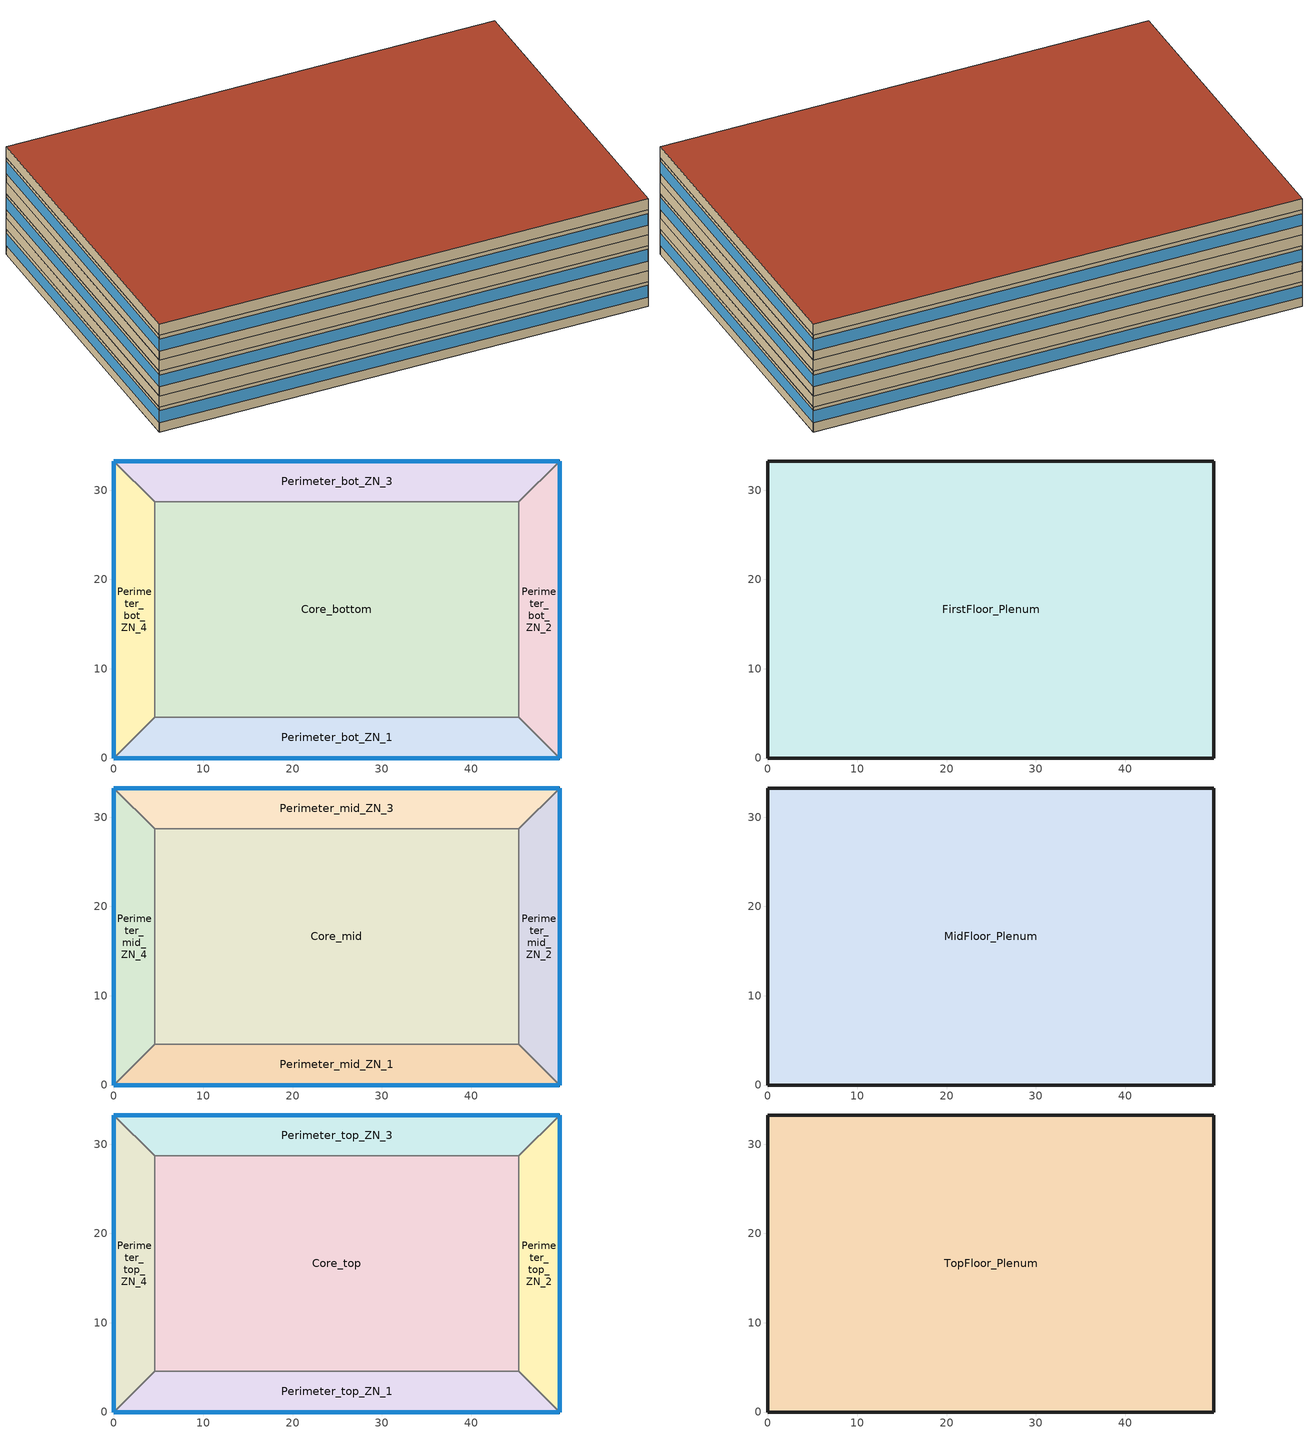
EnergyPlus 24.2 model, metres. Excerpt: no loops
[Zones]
Core_bottom
 floor ground (ext-slab): 45.34,28.7 45.34,4.57 4.57,4.57 4.57,28.7 z0
 wall to Perimeter_bot_ZN_2 (int-walls): 45.34,4.57 45.34,28.7 z0:2.74
 wall to Perimeter_bot_ZN_3 (int-walls): 45.34,28.7 4.57,28.7 z0:2.74
 wall to Perimeter_bot_ZN_1 (int-walls): 4.57,4.57 45.34,4.57 z0:2.74
 wall to Perimeter_bot_ZN_4 (int-walls): 4.57,28.7 4.57,4.57 z0:2.74
Perimeter_bot_ZN_1
 floor ground (ext-slab): 45.34,4.57 49.91,0 0,0 4.57,4.57 z0
 wall outside (Steel Frame Non-res Ext Wall): 0,0 49.91,0 z0:2.74
 wall to Perimeter_bot_ZN_2 (int-walls): 49.91,0 45.34,4.57 z0:2.74
 wall to Perimeter_bot_ZN_4 (int-walls): 4.57,4.57 0,0 z0:2.74
 window (Window Non-res Fixed): 0,0 49.91,0 z1.02:2.33
Perimeter_bot_ZN_2
 floor ground (ext-slab): 49.91,33.27 49.91,0 45.34,4.57 45.34,28.7 z0
 wall outside (Steel Frame Non-res Ext Wall): 49.91,0 49.91,33.27 z0:2.74
 wall to Perimeter_bot_ZN_3 (int-walls): 49.91,33.27 45.34,28.7 z0:2.74
 window (Window Non-res Fixed): 49.91,0 49.91,33.27 z1.02:2.33
Perimeter_bot_ZN_3
 floor ground (ext-slab): 49.91,33.27 45.34,28.7 4.57,28.7 0,33.27 z0
 wall outside (Steel Frame Non-res Ext Wall): 49.91,33.27 0,33.27 z0:2.74
 wall to Perimeter_bot_ZN_4 (int-walls): 0,33.27 4.57,28.7 z0:2.74
 window (Window Non-res Fixed): 49.91,33.27 0,33.27 z1.02:2.33
Perimeter_bot_ZN_4
 floor ground (ext-slab): 0,33.27 4.57,28.7 4.57,4.57 0,0 z0
 wall outside (Steel Frame Non-res Ext Wall): 0,33.27 0,0 z0:2.74
 window (Window Non-res Fixed): 0,33.27 0,0 z1.02:2.33
FirstFloor_Plenum
 floor to Perimeter_bot_ZN_1 (DropCeiling): 45.34,4.57 49.91,0 0,0 4.57,4.57 z2.74
 floor to Perimeter_bot_ZN_2 (DropCeiling): 49.91,33.27 49.91,0 45.34,4.57 45.34,28.7 z2.74
 floor to Perimeter_bot_ZN_3 (DropCeiling): 49.91,33.27 45.34,28.7 4.57,28.7 0,33.27 z2.74
 floor to Perimeter_bot_ZN_4 (DropCeiling): 0,33.27 4.57,28.7 4.57,4.57 0,0 z2.74
 floor to Core_bottom (DropCeiling): 45.34,28.7 45.34,4.57 4.57,4.57 4.57,28.7 z2.74
 wall outside (Steel Frame Non-res Ext Wall): 49.91,0 49.91,33.27 0,33.27 0,0 49.91,0 z2.74:3.96
Core_mid
 floor to FirstFloor_Plenum (INT-FLOOR-TOPSIDE): 45.34,28.7 45.34,4.57 4.57,4.57 4.57,28.7 z3.96
 wall to Perimeter_mid_ZN_2 (int-walls): 45.34,4.57 45.34,28.7 z3.96:6.71
 wall to Perimeter_mid_ZN_3 (int-walls): 45.34,28.7 4.57,28.7 z3.96:6.71
 wall to Perimeter_mid_ZN_1 (int-walls): 4.57,4.57 45.34,4.57 z3.96:6.71
 wall to Perimeter_mid_ZN_4 (int-walls): 4.57,28.7 4.57,4.57 z3.96:6.71
Perimeter_mid_ZN_1
 floor to FirstFloor_Plenum (INT-FLOOR-TOPSIDE): 45.34,4.57 49.91,0 0,0 4.57,4.57 z3.96
 wall outside (Steel Frame Non-res Ext Wall): 0,0 49.91,0 z3.96:6.71
 wall to Perimeter_mid_ZN_2 (int-walls): 49.91,0 45.34,4.57 z3.96:6.71
 wall to Perimeter_mid_ZN_4 (int-walls): 4.57,4.57 0,0 z3.96:6.71
 window (Window Non-res Fixed): 0,0 49.91,0 z4.98:6.29
Perimeter_mid_ZN_2
 floor to FirstFloor_Plenum (INT-FLOOR-TOPSIDE): 49.91,33.27 49.91,0 45.34,4.57 45.34,28.7 z3.96
 wall outside (Steel Frame Non-res Ext Wall): 49.91,0 49.91,33.27 z3.96:6.71
 wall to Perimeter_mid_ZN_3 (int-walls): 49.91,33.27 45.34,28.7 z3.96:6.71
 window (Window Non-res Fixed): 49.91,0 49.91,33.27 z4.98:6.29
Perimeter_mid_ZN_3
 floor to FirstFloor_Plenum (INT-FLOOR-TOPSIDE): 49.91,33.27 45.34,28.7 4.57,28.7 0,33.27 z3.96
 wall outside (Steel Frame Non-res Ext Wall): 49.91,33.27 0,33.27 z3.96:6.71
 wall to Perimeter_mid_ZN_4 (int-walls): 0,33.27 4.57,28.7 z3.96:6.71
 window (Window Non-res Fixed): 49.91,33.27 0,33.27 z4.98:6.29
Perimeter_mid_ZN_4
 floor to FirstFloor_Plenum (INT-FLOOR-TOPSIDE): 0,33.27 4.57,28.7 4.57,4.57 0,0 z3.96
 wall outside (Steel Frame Non-res Ext Wall): 0,33.27 0,0 z3.96:6.71
 window (Window Non-res Fixed): 0,33.27 0,0 z4.98:6.29
MidFloor_Plenum
 floor to Perimeter_mid_ZN_1 (DropCeiling): 45.34,4.57 49.91,0 0,0 4.57,4.57 z6.71
 floor to Perimeter_mid_ZN_2 (DropCeiling): 49.91,33.27 49.91,0 45.34,4.57 45.34,28.7 z6.71
 floor to Perimeter_mid_ZN_3 (DropCeiling): 49.91,33.27 45.34,28.7 4.57,28.7 0,33.27 z6.71
 floor to Perimeter_mid_ZN_4 (DropCeiling): 0,33.27 4.57,28.7 4.57,4.57 0,0 z6.71
 floor to Core_mid (DropCeiling): 45.34,28.7 45.34,4.57 4.57,4.57 4.57,28.7 z6.71
 wall outside (Steel Frame Non-res Ext Wall): 49.91,0 49.91,33.27 0,33.27 0,0 49.91,0 z6.71:7.92
Core_top
 floor to MidFloor_Plenum (INT-FLOOR-TOPSIDE): 45.34,28.7 45.34,4.57 4.57,4.57 4.57,28.7 z7.92
 wall to Perimeter_top_ZN_2 (int-walls): 45.34,4.57 45.34,28.7 z7.92:10.67
 wall to Perimeter_top_ZN_3 (int-walls): 45.34,28.7 4.57,28.7 z7.92:10.67
 wall to Perimeter_top_ZN_1 (int-walls): 4.57,4.57 45.34,4.57 z7.92:10.67
 wall to Perimeter_top_ZN_4 (int-walls): 4.57,28.7 4.57,4.57 z7.92:10.67
Perimeter_top_ZN_1
 floor to MidFloor_Plenum (INT-FLOOR-TOPSIDE): 45.34,4.57 49.91,0 0,0 4.57,4.57 z7.92
 wall outside (Steel Frame Non-res Ext Wall): 0,0 49.91,0 z7.92:10.67
 wall to Perimeter_top_ZN_2 (int-walls): 49.91,0 45.34,4.57 z7.92:10.67
 wall to Perimeter_top_ZN_4 (int-walls): 4.57,4.57 0,0 z7.92:10.67
 window (Window Non-res Fixed): 0,0 49.91,0 z8.95:10.25
Perimeter_top_ZN_2
 floor to MidFloor_Plenum (INT-FLOOR-TOPSIDE): 49.91,33.27 49.91,0 45.34,4.57 45.34,28.7 z7.92
 wall outside (Steel Frame Non-res Ext Wall): 49.91,0 49.91,33.27 z7.92:10.67
 wall to Perimeter_top_ZN_3 (int-walls): 49.91,33.27 45.34,28.7 z7.92:10.67
 window (Window Non-res Fixed): 49.91,0 49.91,33.27 z8.95:10.25
Perimeter_top_ZN_3
 floor to MidFloor_Plenum (INT-FLOOR-TOPSIDE): 49.91,33.27 45.34,28.7 4.57,28.7 0,33.27 z7.92
 wall outside (Steel Frame Non-res Ext Wall): 49.91,33.27 0,33.27 z7.92:10.67
 wall to Perimeter_top_ZN_4 (int-walls): 0,33.27 4.57,28.7 z7.92:10.67
 window (Window Non-res Fixed): 49.91,33.27 0,33.27 z8.95:10.25
Perimeter_top_ZN_4
 floor to MidFloor_Plenum (INT-FLOOR-TOPSIDE): 0,33.27 4.57,28.7 4.57,4.57 0,0 z7.92
 wall outside (Steel Frame Non-res Ext Wall): 0,33.27 0,0 z7.92:10.67
 window (Window Non-res Fixed): 0,33.27 0,0 z8.95:10.25
TopFloor_Plenum
 floor to Perimeter_top_ZN_1 (DropCeiling): 45.34,4.57 49.91,0 0,0 4.57,4.57 z10.67
 floor to Perimeter_top_ZN_2 (DropCeiling): 49.91,33.27 49.91,0 45.34,4.57 45.34,28.7 z10.67
 floor to Perimeter_top_ZN_3 (DropCeiling): 49.91,33.27 45.34,28.7 4.57,28.7 0,33.27 z10.67
 floor to Perimeter_top_ZN_4 (DropCeiling): 0,33.27 4.57,28.7 4.57,4.57 0,0 z10.67
 floor to Core_top (DropCeiling): 45.34,28.7 45.34,4.57 4.57,4.57 4.57,28.7 z10.67
 wall outside (Steel Frame Non-res Ext Wall): 49.91,0 49.91,33.27 0,33.27 0,0 49.91,0 z10.67:11.89
 roof outside (IEAD Non-res Roof): 49.91,0 49.91,33.27 0,33.27 0,0 z11.89
[Building]
Ref Bldg Medium Office Pre1980_v1.3_5.0: North Axis {deg}=0; Terrain=City; Loads Convergence Tolerance Value {W}=0.001; Temperature Convergence Tolerance Value {deltaC}=0.2; Solar Distribution=FullInteriorAndExterior; Maximum Number of Warmup Days=50; Minimum Number of Warmup Days=6
[Site:Location]
OTTAWA-INTL-ONT: Latitude {deg}=45.32; Longitude {deg}=-75.67; Time Zone {hr}=-5; Elevation {m}=114
[SizingPeriod:DesignDay] Day of Month=21; Dry-Bulb Temperature Range Modifier Type=DefaultMultipliers; Humidity Condition Type=Wetbulb; Barometric Pressure {Pa}=99063; Rain Indicator=No; Snow Indicator=No; Daylight Saving Time Indicator=Yes; Solar Model Indicator=ASHRAEClearSky; Begin Environment Reset Mode=FullResetAtBeginEnvironment
Name | Month | Day Type | Maximum Dry-Bulb Temperature {C} | Daily Dry-Bulb Temperature Range {deltaC} | Wetbulb or DewPoint at Maximum Dry-Bulb {C} | Wind Speed {m/s} | Wind Direction {deg} | Sky Clearness
CHICAGO Ann Clg .4% Condns WB=>MDB | 7 | SummerDesignDay | 31.2 | 10.7 | 25.5 | 5.3 | 230 | 1
CHICAGO Ann Htg 99.6% Condns DB | 1 | WinterDesignDay | -20.6 | 0 | -20.6 | 4.9 | 270 | 0
[Site:GroundTemperature:BuildingSurface]
18, 18, 18, 18, 18, 18, 18, 18, 18, 18, 18, 18
[Material] Thermal Absorptance=0.9
Name | Roughness | Thickness {m} | Conductivity {W/m-K} | Density {kg/m3} | Specific Heat {J/kg-K} | Solar Absorptance | Visible Absorptance
1/2IN Gypsum | Smooth | 0.0127 | 0.16 | 784.9 | 830 | 0.92 | 0.92
HW CONCRETE; MAT-CC05 4 HW CONCRETE | Rough | 0.1016 | 1.311 | 2240 | 836.8 | 0.7 | 0.7
IEAD NonRes Roof Insulation | MediumRough | 0.110216 | 0.049 | 265 | 836.8 | 0.7 | 0.7
Metal Decking | MediumSmooth | 0.0015 | 45.006 | 7680 | 418.4 | 0.7 | 0.3
Roof Membrane | VeryRough | 0.0095 | 0.16 | 1121.29 | 1460 | 0.7 | 0.7
Std AC02 | MediumSmooth | 0.0127 | 0.057 | 288 | 1339 | 0.7 | 0.2
Std Wood 6inch | MediumSmooth | 0.15 | 0.12 | 540 | 1210 | 0.7 | 0.7
Steel Frame NonRes Wall Insulation | MediumRough | 0.03964 | 0.049 | 265 | 836.8 | 0.7 | 0.7
Wood Siding | MediumSmooth | 0.01 | 0.11 | 544.62 | 1210 | 0.78 | 0.78
[Material:NoMass]
CP02 CARPET PAD: Roughness=VeryRough; Thermal Resistance {m2-K/W}=0.2165; Thermal Absorptance=0.9; Solar Absorptance=0.7; Visible Absorptance=0.8
[WindowMaterial:SimpleGlazingSystem]
NonRes Fixed Assembly Window: U-Factor {W/m2-K}=3.52036; Solar Heat Gain Coefficient=0.41
[Construction]
ext-slab: HW CONCRETE, CP02 CARPET PAD
IEAD Non-res Roof: Roof Membrane, IEAD NonRes Roof Insulation, Metal Decking
INT-FLOOR-TOPSIDE: MAT-CC05 4 HW CONCRETE, CP02 CARPET PAD
int-walls: 1/2IN Gypsum, 1/2IN Gypsum
InteriorFurnishings: Std Wood 6inch
Steel Frame Non-res Ext Wall: Wood Siding, Steel Frame NonRes Wall Insulation, 1/2IN Gypsum
Window Non-res Fixed: NonRes Fixed Assembly Window
DropCeiling: Std AC02
[Space]
Name | Zone
Core_bottom Space | Core_bottom
Core_mid Space | Core_mid
Core_top Space | Core_top
FirstFloor_Plenum Space | FirstFloor_Plenum
MidFloor_Plenum Space | MidFloor_Plenum
Perimeter_bot_ZN_1 Space | Perimeter_bot_ZN_1
Perimeter_bot_ZN_2 Space | Perimeter_bot_ZN_2
Perimeter_bot_ZN_3 Space | Perimeter_bot_ZN_3
Perimeter_bot_ZN_4 Space | Perimeter_bot_ZN_4
Perimeter_mid_ZN_1 Space | Perimeter_mid_ZN_1
Perimeter_mid_ZN_2 Space | Perimeter_mid_ZN_2
Perimeter_mid_ZN_3 Space | Perimeter_mid_ZN_3
Perimeter_mid_ZN_4 Space | Perimeter_mid_ZN_4
Perimeter_top_ZN_1 Space | Perimeter_top_ZN_1
Perimeter_top_ZN_2 Space | Perimeter_top_ZN_2
Perimeter_top_ZN_3 Space | Perimeter_top_ZN_3
Perimeter_top_ZN_4 Space | Perimeter_top_ZN_4
TopFloor_Plenum Space | TopFloor_Plenum
[Zone] Multiplier=1
Name | Part of Total Floor Area
Core_bottom; Core_mid; Core_top; Perimeter_bot_ZN_1; Perimeter_bot_ZN_2; Perimeter_bot_ZN_3; Perimeter_bot_ZN_4; Perimeter_mid_ZN_1; Perimeter_mid_ZN_2; Perimeter_mid_ZN_3; Perimeter_mid_ZN_4; Perimeter_top_ZN_1; Perimeter_top_ZN_2; Perimeter_top_ZN_3; Perimeter_top_ZN_4 | Yes
FirstFloor_Plenum; MidFloor_Plenum; TopFloor_Plenum | No
[InternalMass] Construction=InteriorFurnishings
Name | Zone or ZoneList | Space or SpaceList | Surface Area {m2}
Core_bottom Internal Mass | Core_bottom | Core_bottom Space | 1967.07
Core_mid Internal Mass | Core_mid | Core_mid Space | 1967.07
Core_top Internal Mass | Core_top | Core_top Space | 1967.07
Perimeter_bot_ZN_1 Internal Mass | Perimeter_bot_ZN_1 | Perimeter_bot_ZN_1 Space | 414.6763
Perimeter_bot_ZN_2 Internal Mass | Perimeter_bot_ZN_2 | Perimeter_bot_ZN_2 Space | 262.5244
Perimeter_bot_ZN_3 Internal Mass | Perimeter_bot_ZN_3 | Perimeter_bot_ZN_3 Space | 414.6763
Perimeter_bot_ZN_4 Internal Mass | Perimeter_bot_ZN_4 | Perimeter_bot_ZN_4 Space | 262.5072
Perimeter_mid_ZN_1 Internal Mass | Perimeter_mid_ZN_1 | Perimeter_mid_ZN_1 Space | 414.6763
Perimeter_mid_ZN_2 Internal Mass | Perimeter_mid_ZN_2 | Perimeter_mid_ZN_2 Space | 262.5244
Perimeter_mid_ZN_3 Internal Mass | Perimeter_mid_ZN_3 | Perimeter_mid_ZN_3 Space | 414.6763
Perimeter_mid_ZN_4 Internal Mass | Perimeter_mid_ZN_4 | Perimeter_mid_ZN_4 Space | 262.5072
Perimeter_top_ZN_1 Internal Mass | Perimeter_top_ZN_1 | Perimeter_top_ZN_1 Space | 414.6763
Perimeter_top_ZN_2 Internal Mass | Perimeter_top_ZN_2 | Perimeter_top_ZN_2 Space | 262.5244
Perimeter_top_ZN_3 Internal Mass | Perimeter_top_ZN_3 | Perimeter_top_ZN_3 Space | 414.6763
Perimeter_top_ZN_4 Internal Mass | Perimeter_top_ZN_4 | Perimeter_top_ZN_4 Space | 262.5072
[People] Number of People Schedule=BLDG_OCC_SCH; Number of People Calculation Method=Area/Person; Floor Area per Person {m2/person}=18.58; Fraction Radiant=0.3; Activity Level Schedule=ACTIVITY_SCH; Enable ASHRAE 55 Comfort Warnings=No; Mean Radiant Temperature Calculation Type=EnclosureAveraged; Work Efficiency Schedule=WORK_EFF_SCH; Clothing Insulation Schedule=CLOTHING_SCH; Air Velocity Schedule=AIR_VELO_SCH; Thermal Comfort Model 1 Type=FANGER
Name | Zone or ZoneList or Space or SpaceList
Core_bottom People | Core_bottom Space
Core_mid People | Core_mid Space
Core_top People | Core_top Space
Perimeter_bot_ZN_1 People | Perimeter_bot_ZN_1 Space
Perimeter_bot_ZN_2 People | Perimeter_bot_ZN_2 Space
Perimeter_bot_ZN_3 People | Perimeter_bot_ZN_3 Space
Perimeter_bot_ZN_4 People | Perimeter_bot_ZN_4 Space
Perimeter_mid_ZN_1 People | Perimeter_mid_ZN_1 Space
Perimeter_mid_ZN_2 People | Perimeter_mid_ZN_2 Space
Perimeter_mid_ZN_3 People | Perimeter_mid_ZN_3 Space
Perimeter_mid_ZN_4 People | Perimeter_mid_ZN_4 Space
Perimeter_top_ZN_1 People | Perimeter_top_ZN_1 Space
Perimeter_top_ZN_2 People | Perimeter_top_ZN_2 Space
Perimeter_top_ZN_3 People | Perimeter_top_ZN_3 Space
Perimeter_top_ZN_4 People | Perimeter_top_ZN_4 Space
[Lights] Schedule=BLDG_LIGHT_SCH; Design Level Calculation Method=Watts/Area; Watts per Floor Area {W/m2}=16.89; Return Air Fraction=0.4; Fraction Radiant=0.4; Fraction Visible=0.2; Fraction Replaceable=1; Return Air Fraction Calculated from Plenum Temperature=No; Return Air Fraction Function of Plenum Temperature Coefficient 1=0; Return Air Fraction Function of Plenum Temperature Coefficient 2 {1/K}=0
Name | Zone or ZoneList or Space or SpaceList
Core_bottom_Lights | Core_bottom Space
Core_mid_Lights | Core_mid Space
Core_top_Lights | Core_top Space
Perimeter_bot_ZN_1_Lights | Perimeter_bot_ZN_1 Space
Perimeter_bot_ZN_2_Lights | Perimeter_bot_ZN_2 Space
Perimeter_bot_ZN_3_Lights | Perimeter_bot_ZN_3 Space
Perimeter_bot_ZN_4_Lights | Perimeter_bot_ZN_4 Space
Perimeter_mid_ZN_1_Lights | Perimeter_mid_ZN_1 Space
Perimeter_mid_ZN_2_Lights | Perimeter_mid_ZN_2 Space
Perimeter_mid_ZN_3_Lights | Perimeter_mid_ZN_3 Space
Perimeter_mid_ZN_4_Lights | Perimeter_mid_ZN_4 Space
Perimeter_top_ZN_1_Lights | Perimeter_top_ZN_1 Space
Perimeter_top_ZN_2_Lights | Perimeter_top_ZN_2 Space
Perimeter_top_ZN_3_Lights | Perimeter_top_ZN_3 Space
Perimeter_top_ZN_4_Lights | Perimeter_top_ZN_4 Space
[ElectricEquipment] Fraction Latent=0; Fraction Radiant=0.5; Fraction Lost=0
Name | Zone or ZoneList or Space or SpaceList | Schedule | Design Level Calculation Method | Design Level {W} | Watts per Floor Area {W/m2}
Core_bottom_Elevators_Equip | Core_bottom Space | BLDG_ELEVATORS | EquipmentLevel | 32109.9
Core_bottom_PlugMisc_Equip | Core_bottom Space | BLDG_EQUIP_SCH | Watts/Area |  | 10.76
Core_mid_PlugMisc_Equip | Core_mid Space | BLDG_EQUIP_SCH | Watts/Area |  | 10.76
Core_top_PlugMisc_Equip | Core_top Space | BLDG_EQUIP_SCH | Watts/Area |  | 10.76
Perimeter_bot_ZN_1_PlugMisc_Equip | Perimeter_bot_ZN_1 Space | BLDG_EQUIP_SCH | Watts/Area |  | 10.76
Perimeter_bot_ZN_2_PlugMisc_Equip | Perimeter_bot_ZN_2 Space | BLDG_EQUIP_SCH | Watts/Area |  | 10.76
Perimeter_bot_ZN_3_PlugMisc_Equip | Perimeter_bot_ZN_3 Space | BLDG_EQUIP_SCH | Watts/Area |  | 10.76
Perimeter_bot_ZN_4_PlugMisc_Equip | Perimeter_bot_ZN_4 Space | BLDG_EQUIP_SCH | Watts/Area |  | 10.76
Perimeter_mid_ZN_1_PlugMisc_Equip | Perimeter_mid_ZN_1 Space | BLDG_EQUIP_SCH | Watts/Area |  | 10.76
Perimeter_mid_ZN_2_PlugMisc_Equip | Perimeter_mid_ZN_2 Space | BLDG_EQUIP_SCH | Watts/Area |  | 10.76
Perimeter_mid_ZN_3_PlugMisc_Equip | Perimeter_mid_ZN_3 Space | BLDG_EQUIP_SCH | Watts/Area |  | 10.76
Perimeter_mid_ZN_4_PlugMisc_Equip | Perimeter_mid_ZN_4 Space | BLDG_EQUIP_SCH | Watts/Area |  | 10.76
Perimeter_top_ZN_1_PlugMisc_Equip | Perimeter_top_ZN_1 Space | BLDG_EQUIP_SCH | Watts/Area |  | 10.76
Perimeter_top_ZN_2_PlugMisc_Equip | Perimeter_top_ZN_2 Space | BLDG_EQUIP_SCH | Watts/Area |  | 10.76
Perimeter_top_ZN_3_PlugMisc_Equip | Perimeter_top_ZN_3 Space | BLDG_EQUIP_SCH | Watts/Area |  | 10.76
Perimeter_top_ZN_4_PlugMisc_Equip | Perimeter_top_ZN_4 Space | BLDG_EQUIP_SCH | Watts/Area |  | 10.76
[ZoneInfiltration:DesignFlowRate] Schedule=INFIL_QUARTER_ON_SCH; Design Flow Rate Calculation Method=Flow/ExteriorArea; Flow Rate per Exterior Surface Area {m3/s-m2}=0.001133; Constant Term Coefficient=1; Temperature Term Coefficient=0; Velocity Term Coefficient=0; Velocity Squared Term Coefficient=0
Name | Zone or ZoneList or Space or SpaceList
FirstFloor_Plenum_Infiltration | FirstFloor_Plenum Space
MidFloor_Plenum_Infiltration | MidFloor_Plenum Space
Perimeter_bot_ZN_1_Infiltration | Perimeter_bot_ZN_1 Space
Perimeter_bot_ZN_2_Infiltration | Perimeter_bot_ZN_2 Space
Perimeter_bot_ZN_3_Infiltration | Perimeter_bot_ZN_3 Space
Perimeter_bot_ZN_4_Infiltration | Perimeter_bot_ZN_4 Space
Perimeter_mid_ZN_1_Infiltration | Perimeter_mid_ZN_1 Space
Perimeter_mid_ZN_2_Infiltration | Perimeter_mid_ZN_2 Space
Perimeter_mid_ZN_3_Infiltration | Perimeter_mid_ZN_3 Space
Perimeter_mid_ZN_4_Infiltration | Perimeter_mid_ZN_4 Space
Perimeter_top_ZN_1_Infiltration | Perimeter_top_ZN_1 Space
Perimeter_top_ZN_2_Infiltration | Perimeter_top_ZN_2 Space
Perimeter_top_ZN_3_Infiltration | Perimeter_top_ZN_3 Space
Perimeter_top_ZN_4_Infiltration | Perimeter_top_ZN_4 Space
TopFloor_Plenum_Infiltration | TopFloor_Plenum Space
[Exterior:Lights]
Exterior Facade Lighting: Schedule=ALWAYS_ON; Design Level {W}=17809; Control Option=AstronomicalClock
[Schedule:Compact]
BLDG_LIGHT_SCH: Through: 12/31, For: Weekdays, Until: 05:00, 0.05, Until: 07:00, 0.1, Until: 08:00, 0.3, Until: 17:00, 0.9, Until: 18:00, 0.7, Until: 20:00, 0.5, Until: 22:00, 0.3, Until: 23:00, 0.1, Until: 24:00, 0.05, For: Saturday, Until: 06:00, 0.05, Until: 08:00, 0.1, Until: 14:00, 0.5, Until: 17:00, 0.15, Until: 24:00, 0.05, For: SummerDesignDay, Until: 24:00, 1, For: WinterDesignDay, Until: 24:00, 0, For: AllOtherDays, Until: 24:00, 0.05
BLDG_OCC_SCH: Through: 12/31, For: SummerDesignDay, Until: 06:00, 0, Until: 22:00, 1, Until: 24:00, 0.05, For: Weekdays, Until: 06:00, 0, Until: 07:00, 0.1, Until: 08:00, 0.2, Until: 12:00, 0.95, Until: 13:00, 0.5, Until: 17:00, 0.95, Until: 18:00, 0.7, Until: 20:00, 0.4, Until: 22:00, 0.1, Until: 24:00, 0.05, For: Saturday, Until: 06:00, 0, Until: 08:00, 0.1, Until: 14:00, 0.5, Until: 17:00, 0.1, Until: 24:00, 0, For: AllOtherDays, Until: 24:00, 0
ACTIVITY_SCH: Through: 12/31, For: AllDays, Until: 24:00, 120
WORK_EFF_SCH: Through: 12/31, For: AllDays, Until: 24:00, 0
CLOTHING_SCH: Through: 04/30, For: AllDays, Until: 24:00, 1, Through: 09/30, For: AllDays, Until: 24:00, 0.5, Through: 12/31, For: AllDays, Until: 24:00, 1
AIR_VELO_SCH: Through: 12/31, For: AllDays, Until: 24:00, 0.2
BLDG_ELEVATORS: Through: 12/31, For: Weekdays SummerDesignDay, Until: 07:00, 0, Until: 08:00, 0.35, Until: 09:00, 0.69, Until: 10:00, 0.43, Until: 11:00, 0.37, Until: 12:00, 0.43, Until: 13:00, 0.58, Until: 14:00, 0.48, Until: 15:00, 0.37, Until: 16:00, 0.37, Until: 17:00, 0.46, Until: 18:00, 0.62, Until: 19:00, 0.12, Until: 20:00, 0.04, Until: 21:00, 0.04, Until: 24:00, 0, For: Saturday WinterDesignDay, Until: 07:00, 0, Until: 08:00, 0.16, Until: 09:00, 0.14, Until: 10:00, 0.21, Until: 11:00, 0.18, Until: 12:00, 0.25, Until: 13:00, 0.21, Until: 14:00, 0.13, Until: 15:00, 0.08, Until: 16:00, 0.04, Until: 17:00, 0.05, Until: 18:00, 0.06, Until: 24:00, 0, For: Sunday Holidays AllOtherDays, Until: 24:00, 0
BLDG_EQUIP_SCH: Through: 12/31, For: Weekdays, Until: 08:00, 0.4, Until: 12:00, 0.9, Until: 13:00, 0.8, Until: 17:00, 0.9, Until: 18:00, 0.8, Until: 20:00, 0.6, Until: 22:00, 0.5, Until: 24:00, 0.4, For: Saturday, Until: 06:00, 0.3, Until: 08:00, 0.4, Until: 14:00, 0.5, Until: 17:00, 0.35, Until: 24:00, 0.3, For: SummerDesignDay, Until: 24:00, 1, For: WinterDesignDay, Until: 24:00, 0, For: AllOtherDays, Until: 24:00, 0.3
ALWAYS_ON: Through: 12/31, For: AllDays, Until: 24:00, 1
INFIL_QUARTER_ON_SCH: Through: 12/31, For: Weekdays SummerDesignDay, Until: 06:00, 1, Until: 22:00, 0.25, Until: 24:00, 1, For: Saturday WinterDesignDay, Until: 06:00, 1, Until: 18:00, 0.25, Until: 24:00, 1, For: Sunday Holidays AllOtherDays, Until: 24:00, 1
